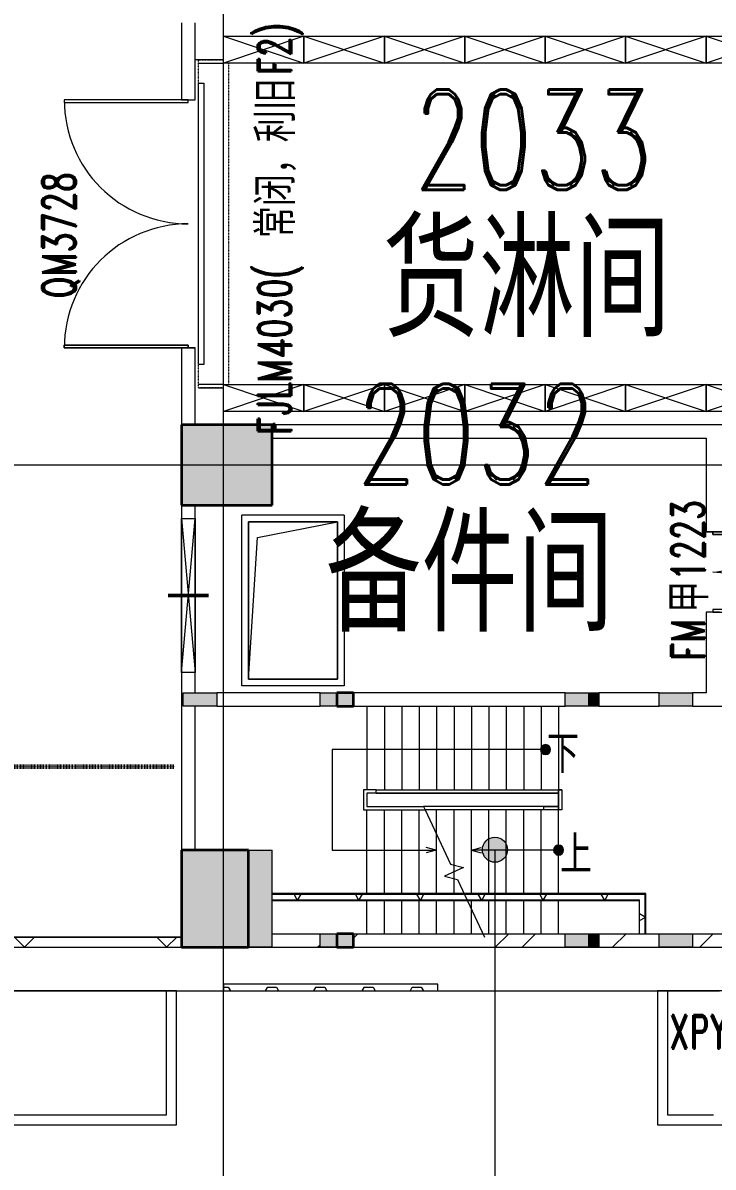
# Model space of a CAD drawing. Header units: millimetres. Extents: x -172041 to 399210, y -31706 to 192400.
# Drawn here: x 241807 to 252105, y -3283 to 13800 of the extents above; entities that cross this region are included whole.
import ezdxf

# ---------------------------------------------------------------- set-up
doc = ezdxf.new("R2010")
doc.units = ezdxf.units.MM
for name, pattern in [('1_1', [2, 1, -1]), ('Dash', [6.35, 3.175, -3.175]), ('划线', [6.36, 3.18, -3.18]), ('架空线', [3.97, 2.38, -1.59]), ('轴网线', [22.04, 18.38, -1.83, 0, -1.83])]:
    doc.linetypes.add(name, pattern=pattern)
doc.layers.get('0').update_dxf_attribs({"color": 8})
for name, color, linetype, lineweight in [('A-ANNO-NOTE', 8, 'Continuous', 5), ('A-AREA', 8, 'Continuous', 5), ('A-AREA-IDEN', 8, 'Continuous', 9), ('A-DETL-GENF', 8, 'Continuous', 18), ('A-DOOR', 8, 'Continuous', 5), ('A-DOOR-IDEN', 8, 'Continuous', 9), ('A-DOOR-OPNG', 8, 'Continuous', 5), ('A-FLOR-HRAL', 8, 'Continuous', 5), ('A-GENM', 8, 'Continuous', 5), ('A-GLAZ-IDEN', 8, 'Continuous', 9), ('A-WALL', 8, 'Continuous', 5), ('A-WALL-FNSH', 8, 'Continuous', 9), ('A-WALL-PATT', 8, 'Continuous', 9), ('I-FURN', 8, 'Continuous', 5), ('Q-CASE', 8, '1_1', 5), ('S-COLS', 8, 'Continuous', 5), ('S-GRID', 8, 'Continuous', 9), ('S-STRS', 8, 'Continuous', 5), ('S-STRS-MBND', 8, 'Continuous', 5)]:
    doc.layers.add(name, color=color, linetype=linetype, lineweight=lineweight)
doc.styles.add('RomanD', font='romand__.ttf', dxfattribs={"width": 0.7, "height": 1500})
doc.styles.add('RomanD_4', font='romand__.ttf', dxfattribs={"width": 0.7, "height": 500})
doc.styles.add('仿宋', font='', dxfattribs={"width": 0.7, "height": 500})
doc.styles.add('仿宋_2', font='', dxfattribs={"width": 0.7, "height": 1500})
doc.styles.add('微软雅黑', font='Microsoft YaHei.ttf', dxfattribs={"width": 0.7, "height": 500})
doc.styles.get('仿宋').set_extended_font_data('FangSong')
doc.styles.get('仿宋_2').set_extended_font_data('FangSong')

# ---------------------------------------------------------------- blocks, each defined once
blk = doc.blocks.new('X-ST-F3-02-C-001_HLP2_rvt-1-LAY-2F-1_500-A')
at = {"layer": 'S-COLS', "true_color": 0xc0c0c0}
for points in [[(244375, 6600), (245525, 6600), (245525, 7800), (244175, 7800), (244175, 6600)], [(246740, 3600), (246740, 3800), (246490, 3800), (246490, 3600), (246500, 3600)], [(244175, 0), (245175, 0), (245175, 1450), (244175, 1450), (244175, 26)], [(246740, 0), (246740, 200), (246490, 200), (246490, 0)]]:
    blk.add_hatch(color=9, dxfattribs=at).paths.add_polyline_path(points, flags=0)
at = {"layer": 'S-COLS', "true_color": 0x808080}
for points in [[(244700, 3600), (244700, 3800), (244200, 3798), (244200, 3600), (244661, 3600)], [(246240, 3600), (246490, 3600), (246490, 3800), (246240, 3800), (246240, 3649)], [(250250, 3600), (250250, 3800), (249900, 3800), (249900, 3600)], [(250400, 3600), (250400, 3800), (250250, 3800), (250250, 3600)], [(251800, 3600), (251800, 3800), (251300, 3800), (251300, 3600)], [(245175, 0), (245525, 0), (245525, 1450), (245175, 1450), (245175, 24)], [(246490, 0), (246490, 200), (246240, 200), (246240, 0)], [(250250, 0), (250250, 200), (249900, 200), (249900, 0)], [(250400, 0), (250400, 200), (250250, 200), (250250, 0)], [(251800, 0), (251800, 200), (251300, 200), (251300, 0), (251688, 0)]]:
    blk.add_hatch(color=8, dxfattribs=at).paths.add_polyline_path(points, flags=0)
at = {"layer": 'S-COLS', "color": 7, "lineweight": 35}
for p, q in [((245525, 7800), (244175, 7800)), ((244175, 7800), (244175, 6600)), ((245525, 6600), (245525, 7800)), ((244175, 6600), (245525, 6600)), ((246740, 3800), (246490, 3800)), ((246490, 3800), (246490, 3600)), ((246740, 3600), (246740, 3800)), ((246490, 3600), (246740, 3600)), ((245175, 1450), (244175, 1450)), ((244175, 1450), (244175, 0)), ((245175, 0), (245175, 1450)), ((246740, 200), (246490, 200)), ((246490, 200), (246490, 0)), ((246740, 0), (246740, 200)), ((244175, 0), (245175, 0)), ((246490, 0), (246740, 0))]:
    blk.add_line(p, q, dxfattribs=at)
at = {"layer": 'S-COLS', "color": 7, "lineweight": 15}
for p, q in [((244200, 3800), (244700, 3800)), ((244200, 3600), (244200, 3800)), ((244700, 3800), (244700, 3600)), ((246240, 3800), (246490, 3800)), ((246240, 3600), (246240, 3800)), ((249900, 3600), (249900, 3800)), ((249900, 3800), (250250, 3800)), ((250250, 3800), (250400, 3800)), ((250250, 3600), (250250, 3800)), ((250400, 3800), (250400, 3600)), ((251300, 3800), (251800, 3800)), ((251300, 3600), (251300, 3800)), ((251800, 3800), (251800, 3600)), ((244700, 3600), (244200, 3600)), ((246490, 3600), (246240, 3600)), ((250250, 3600), (249900, 3600)), ((250400, 3600), (250250, 3600)), ((251800, 3600), (251300, 3600)), ((245175, 1450), (245525, 1450)), ((245525, 0), (245525, 1450)), ((246240, 200), (246490, 200)), ((246240, 0), (246240, 200)), ((249900, 0), (249900, 200)), ((249900, 200), (250250, 200)), ((250250, 200), (250400, 200)), ((250250, 0), (250250, 200)), ((250400, 200), (250400, 0)), ((251300, 200), (251800, 200)), ((251300, 0), (251300, 200)), ((251800, 200), (251800, 0)), ((245525, 0), (245175, 0)), ((246490, 0), (246240, 0)), ((250250, 0), (249900, 0)), ((250400, 0), (250250, 0)), ((251800, 0), (251300, 0))]:
    blk.add_line(p, q, dxfattribs=at)
blk = doc.blocks.new('栏杆扶手 - 栏杆扶手-1407885-LAY-2F-1_500-A')
at = {"layer": 'A-FLOR-HRAL', "lineweight": 15}
for p, q in [((246890, 2350), (246890, 2050)), ((247080, 2350), (246890, 2350)), ((246940, 2300), (246940, 2100)), ((247080, 2300), (246940, 2300)), ((246890, 2050), (246940, 2050)), ((246890, 2050), (246940, 2050)), ((246890, 2050), (246940, 2050)), ((246940, 2100), (247785, 2100)), ((246940, 2050), (247809, 2050))]:
    blk.add_line(p, q, dxfattribs=at)
blk = doc.blocks.new('顶部扶栏类型 - 顶部扶栏_内部_-1407934-LAY-2F-1_500-A')
at = {"layer": 'A-FLOR-HRAL', "lineweight": 15}
for p, q in [((247080, 2300), (247080, 2350)), ((247080, 2350), (249800, 2350)), ((249800, 2300), (247080, 2300)), ((249800, 2350), (249800, 2300))]:
    blk.add_line(p, q, dxfattribs=at)
blk = doc.blocks.new('顶部扶栏类型 - 顶部扶栏_内部_-V29-LAY-2F-1_500-A')
at = {"layer": 'A-FLOR-HRAL', "lineweight": 15}
for p, q in [((247080, 2350), (249800, 2350)), ((247080, 2300), (249800, 2300)), ((249800, 2350), (249800, 2300))]:
    blk.add_line(p, q, dxfattribs=at)
blk = doc.blocks.new('顶部扶栏类型 - 顶部扶栏_内部_-1408129-LAY-2F-1_500-A')
at = {"layer": 'A-FLOR-HRAL', "lineweight": 15}
for p, q in [((249580, 2049.6), (249580, 2099.6)), ((249580, 2099.6), (249800, 2099.6)), ((249800, 2099.6), (249800, 2049.6)), ((249800, 2049.6), (249580, 2049.6))]:
    blk.add_line(p, q, dxfattribs=at)
blk = doc.blocks.new('顶部扶栏类型 - 顶部扶栏_内部_-V30-LAY-2F-1_500-A')
at = {"layer": 'A-FLOR-HRAL', "lineweight": 15}
for p, q in [((247786, 2100), (247809, 2050)), ((249800, 2100), (247786, 2100)), ((249800, 2050), (249800, 2100)), ((249800, 2050), (247809, 2050))]:
    blk.add_line(p, q, dxfattribs=at)
blk = doc.blocks.new('顶部扶栏类型 - 顶部扶栏_内部_-1696391-LAY-2F-1_500-A')
at = {"layer": 'A-FLOR-HRAL', "lineweight": 15}
for p, q in [((249800, 2350), (249850, 2350)), ((249800, 2099.6), (249800, 2350)), ((249850, 2350), (249850, 2050)), ((249850, 2050), (249800, 2050))]:
    blk.add_line(p, q, dxfattribs=at)
blk = doc.blocks.new('顶部扶栏类型 - 顶部扶栏_内部_-V37-LAY-2F-1_500-A')
at = {"layer": 'A-FLOR-HRAL', "lineweight": 15}
for p, q in [((249850, 2350), (249800, 2350)), ((249800, 2350), (249800, 2099.6)), ((249850, 2350), (249850, 2050)), ((249850, 2050), (249800, 2050))]:
    blk.add_line(p, q, dxfattribs=at)
blk = doc.blocks.new('上楼梯路径-B - 顺砌剖面-1862824-LAY-2F-1_500-A')
at = {"layer": 'A-DETL-GENF', "true_color": 0x808080}
blk.add_hatch(color=8, dxfattribs=at).paths.add_polyline_path([(0, 307), (-38, 297), (-65, 270), (-75, 232), (-65, 200), (-53, 179), (-19, 160), (19, 160), (53, 179), (72, 213), (72, 242), (65, 270), (37, 297), (19, 302)], flags=0)
at = {"layer": 'A-DETL-GENF'}
for p, q in [((-1300, 232), (-1155, 271)), ((-75, 232), (-1300, 232)), ((-1300, 232), (-1155, 193)), ((53, 232), (-70, 232))]:
    blk.add_line(p, q, dxfattribs=at)
for start, end in [(360, 180), (180, 360)]:
    blk.add_arc((0, 232), 75, start, end, dxfattribs=at)
blk = doc.blocks.new('下楼梯路径-D - 顺砌剖面-1884693-LAY-2F-1_500-A')
at = {"layer": 'A-DETL-GENF', "true_color": 0x808080}
blk.add_hatch(color=8, dxfattribs=at).paths.add_polyline_path([(671, 1236), (634, 1226), (605, 1194), (599, 1180), (605, 1127), (606, 1123), (634, 1096), (671, 1086), (704, 1096), (724, 1108), (736, 1123), (746, 1161), (736, 1198), (709, 1226), (691, 1231)], flags=0)
at = {"layer": 'A-DETL-GENF'}
for p, q in [((599, 1161), (-2515, 1161)), ((-2515, 1161), (-2515, -339)), ((671, 1161), (599, 1161)), ((-2515, -339), (-964, -339)), ((-964, -339), (-1109, -300)), ((-964, -339), (-1109, -378))]:
    blk.add_line(p, q, dxfattribs=at)
for start, end in [(0, 180), (180, 360)]:
    blk.add_arc((671, 1161), 75, start, end, dxfattribs=at)
blk = doc.blocks.new('AR-F3-00-STA-001_HLP2_rvt-1-LAY-2F-1_500-A')
at = {"layer": 'S-STRS', "lineweight": 15}
for p, q in [((246940, 3600), (246940, 2350)), ((247200, 3600), (247200, 2350)), ((247460, 3600), (247460, 2350)), ((247720, 3600), (247720, 2350)), ((247980, 3600), (247980, 2350)), ((248240, 3600), (248240, 2350)), ((248500, 3600), (248500, 2350)), ((248760, 3600), (248760, 2350)), ((249020, 3600), (249020, 2350)), ((249280, 3600), (249280, 2350)), ((249540, 3600), (249540, 2983)), ((249800, 3600), (249800, 2350)), ((249540, 2983), (249540, 2917)), ((249540, 2917), (249540, 2350)), ((246940, 800), (246940, 2050)), ((247200, 800), (247200, 2050)), ((247460, 800), (247460, 2050)), ((247720, 800), (247720, 2050)), ((247980, 2100), (247785, 2100)), ((248240, 2100), (247980, 2100)), ((248500, 2100), (248240, 2100)), ((248760, 2100), (248500, 2100)), ((249020, 2100), (248760, 2100)), ((249280, 2100), (249020, 2100)), ((249540, 2100), (249280, 2100)), ((249800, 2100), (249540, 2100)), ((247980, 1683), (247980, 2050)), ((248240, 1225), (248240, 2050)), ((248500, 800), (248500, 2050)), ((248760, 800), (248760, 2050)), ((249020, 800), (249020, 2050)), ((249280, 800), (249280, 2050)), ((249540, 800), (249540, 2050)), ((249800, 1525), (249800, 2050)), ((247980, 800), (247980, 1683)), ((249800, 1383), (249800, 1525)), ((249800, 800), (249800, 1378)), ((248240, 1125), (248240, 1225)), ((248240, 1025), (248240, 1125)), ((248240, 800), (248240, 1025)), ((246940, 200), (246940, 700)), ((247200, 200), (247200, 700)), ((247460, 200), (247460, 700)), ((247720, 200), (247720, 700)), ((247980, 200), (247980, 700)), ((248240, 200), (248240, 700)), ((248500, 567), (248500, 700)), ((248760, 200), (248760, 700)), ((249020, 200), (249020, 700)), ((249280, 200), (249280, 700)), ((249540, 200), (249540, 700)), ((249800, 200), (249800, 700)), ((248500, 200), (248500, 567))]:
    blk.add_line(p, q, dxfattribs=at)
at = {"layer": 'S-STRS', "linetype": '架空线', "lineweight": 15}
for p, q in [((246940, 3600), (246940, 2350)), ((247200, 3600), (247200, 2350)), ((247460, 3600), (247460, 2350)), ((247720, 3600), (247720, 2350)), ((247980, 3600), (247980, 2350)), ((248240, 3600), (248240, 2350)), ((248500, 3600), (248500, 2350)), ((248760, 3600), (248760, 2350)), ((249020, 3600), (249020, 2350)), ((249280, 3600), (249280, 2350)), ((249540, 3600), (249540, 2983)), ((249800, 3600), (249800, 2350)), ((249540, 2983), (249540, 2917)), ((249540, 2917), (249540, 2350)), ((246940, 800), (246940, 2050)), ((247200, 800), (247200, 2050)), ((247460, 800), (247460, 2050)), ((247720, 800), (247720, 2050)), ((247980, 1683), (247980, 2050)), ((248240, 1225), (248240, 2050)), ((248500, 800), (248500, 2050)), ((248760, 800), (248760, 2050)), ((249020, 800), (249020, 2050)), ((249280, 800), (249280, 2050)), ((249540, 800), (249540, 2050)), ((249800, 1525), (249800, 2050)), ((247980, 800), (247980, 1683)), ((249800, 1383), (249800, 1525)), ((249800, 800), (249800, 1378)), ((248240, 1125), (248240, 1225)), ((248240, 1025), (248240, 1125)), ((248240, 800), (248240, 1025)), ((246940, 200), (246940, 700)), ((247200, 200), (247200, 700)), ((247460, 200), (247460, 700)), ((247720, 200), (247720, 700)), ((247980, 200), (247980, 700)), ((248240, 200), (248240, 700)), ((248500, 567), (248500, 700)), ((248760, 200), (248760, 700)), ((249020, 200), (249020, 700)), ((249280, 200), (249280, 700)), ((249540, 200), (249540, 700)), ((249800, 200), (249800, 700)), ((248500, 200), (248500, 567))]:
    blk.add_line(p, q, dxfattribs=at)
at = {"layer": 'S-STRS-MBND', "lineweight": 15}
for p, q in [((247809, 2050), (248187, 1238)), ((248187, 1238), (248382, 1191)), ((248382, 1191), (248098, 1059)), ((248098, 1059), (248293, 1012)), ((248293, 1012), (248695, 150))]:
    blk.add_line(p, q, dxfattribs=at)
at = {"lineweight": 15}
for name, p in [('下楼梯路径-D - 顺砌剖面-1884693-LAY-2F-1_500-A', (248935, 1789)), ('上楼梯路径-B - 顺砌剖面-1862824-LAY-2F-1_500-A', (249800, 1218))]:
    blk.add_blockref(name, p, dxfattribs=at)
at = {"color": 163, "lineweight": 15, "true_color": 0x667fcc}
for name in ['栏杆扶手 - 栏杆扶手-1407885-LAY-2F-1_500-A', '顶部扶栏类型 - 顶部扶栏_内部_-1407934-LAY-2F-1_500-A', '顶部扶栏类型 - 顶部扶栏_内部_-V29-LAY-2F-1_500-A', '顶部扶栏类型 - 顶部扶栏_内部_-1696391-LAY-2F-1_500-A', '顶部扶栏类型 - 顶部扶栏_内部_-V37-LAY-2F-1_500-A', '顶部扶栏类型 - 顶部扶栏_内部_-V30-LAY-2F-1_500-A', '顶部扶栏类型 - 顶部扶栏_内部_-1408129-LAY-2F-1_500-A']:
    blk.add_blockref(name, (0, 0), dxfattribs=at)
at = {"layer": 'A-ANNO-NOTE', "color": 7, "lineweight": 15, "char_height": 500, "width": 673.42, "attachment_point": 1, "style": '仿宋'}
for s, insert in [('\\f仿宋|b0|i0|c134|p49|;\\W.7;下', (249628, 3153)), ('\\f仿宋|b0|i0|c134|p49|;\\W.7;上', (249821, 1653))]:
    blk.add_mtext(s, dxfattribs=dict(at, insert=insert))
blk = doc.blocks.new('混凝土雨棚1 - 混凝土雨棚-300mm-2000 2-4366884-LAY-2F-1_500-A')
at = {"layer": 'Q-CASE'}
for p, q in [((5300, 2000), (-5300, 2000)), ((-5300, 2000), (-5300, 0)), ((5300, 0), (5300, 2000))]:
    blk.add_line(p, q, dxfattribs=at)
at = {"layer": 'Q-CASE', "linetype": 'Continuous'}
for p, q in [((5300, 2000), (-5300, 2000)), ((-5300, 2000), (-5300, 0)), ((5300, 0), (5300, 2000)), ((5150, 1850), (-5150, 1850)), ((-5150, 1850), (-5150, 0)), ((5150, 0), (5150, 1850)), ((-5300, 0), (5300, 0))]:
    blk.add_line(p, q, dxfattribs=at)
blk = doc.blocks.new('双扇平开防火门_带观察窗 - QM3728-4643107-LAY-2F-1_500-A')
at = {"layer": 'A-DOOR'}
for p, q in [((-1850, 0), (-1850, 1850)), ((-1850, 1850), (-1810, 1850)), ((-1850, 1850), (-1850, 1650)), ((-1810, 1850), (-1850, 1850)), ((-1810, 1850), (-1810, 0)), ((-1810, 1650), (-1810, 1850)), ((1850, 1850), (1810, 1850)), ((1810, 1850), (1810, 0)), ((1850, 1850), (1810, 1850)), ((1810, 1850), (1810, 1650)), ((1850, 0), (1850, 1850)), ((1850, 1650), (1850, 1850)), ((-1850, 1650), (-1850, 1450)), ((-1810, 1450), (-1810, 1650)), ((1810, 1650), (1810, 1450)), ((1850, 1450), (1850, 1650)), ((-1850, 1450), (-1850, 0)), ((-1810, 0), (-1810, 1450)), ((1810, 1450), (1810, 0)), ((1850, 0), (1850, 1450)), ((-1810, 0), (-1850, 0)), ((-1850, 0), (-1810, 0)), ((1810, 0), (1850, 0)), ((1810, 0), (1850, 0))]:
    blk.add_line(p, q, dxfattribs=at)
for centre, start, end in [((-1850, 0), 0, 90), ((1850, 0), 90, 180)]:
    blk.add_arc(centre, 1850, start, end, dxfattribs=at)
at = {"layer": 'A-DOOR-OPNG'}
for p, q in [((-1850, 100), (-1850, -100)), ((1850, 100), (1850, -100))]:
    blk.add_line(p, q, dxfattribs=at)
blk = doc.blocks.new('双扇平开防火门_带观察窗 - FM甲1223-4643343-LAY-2F-1_500-A')
at = {"layer": 'A-DOOR'}
for p, q in [((-600, 0), (-600, 600)), ((-600, 600), (-560, 600)), ((-600, 600), (-600, 400)), ((-560, 600), (-600, 600)), ((-560, 600), (-560, 0)), ((-560, 400), (-560, 600)), ((600, 600), (560, 600)), ((560, 600), (560, 0)), ((600, 600), (560, 600)), ((560, 600), (560, 400)), ((600, 0), (600, 600)), ((600, 400), (600, 600)), ((-600, 400), (-600, 200)), ((-560, 200), (-560, 400)), ((560, 400), (560, 200)), ((600, 200), (600, 400)), ((-600, 200), (-600, 0)), ((-560, 0), (-560, 200)), ((560, 200), (560, 0)), ((600, 0), (600, 200)), ((-560, 0), (-600, 0)), ((-600, 0), (-560, 0)), ((560, 0), (600, 0)), ((560, 0), (600, 0))]:
    blk.add_line(p, q, dxfattribs=at)
for centre, start, end in [((-600, 0), 0, 90), ((600, 0), 90, 180)]:
    blk.add_arc(centre, 600, start, end, dxfattribs=at)
at = {"layer": 'A-DOOR-OPNG'}
for p, q in [((-600, 100), (-600, -100)), ((600, 100), (600, -100))]:
    blk.add_line(p, q, dxfattribs=at)
blk = doc.blocks.new('文件柜 - 风淋-1200X400-4185242-LAY-2F-1_500-A')
at = {"layer": 'I-FURN', "color": 7}
for p, q in [((-200, -600), (200, 600)), ((-200, 600), (200, -600)), ((-200, -600), (-200, 600)), ((-200, 600), (200, 600)), ((200, 600), (200, -600)), ((200, -600), (-200, -600))]:
    blk.add_line(p, q, dxfattribs=at)
blk = doc.blocks.new('墙外卷帘门1 - FJLM4030_常闭_利旧F2_-4446911-LAY-2F-1_500-A')
at = {"layer": 'A-DOOR', "color": 7, "linetype": 'Dash'}
for p, q in [((-2450, 25), (-2450, 400)), ((-2400, 475), (2400, 475)), ((2450, 400), (2450, 25)), ((2450, 25), (-2450, 25))]:
    blk.add_line(p, q, dxfattribs=at)
at = {"layer": 'A-DOOR'}
for p, q in [((-2100, 105), (2100, 105)), ((-2100, 25), (-2100, 105)), ((2100, 25), (-2100, 25)), ((2100, 105), (2100, 25))]:
    blk.add_line(p, q, dxfattribs=at)
blk = doc.blocks.new('混凝土雨棚1 - 混凝土雨棚-300mm-2000 2-V65-LAY-2F-1_500-A')
at = {"layer": 'Q-CASE'}
for p, q in [((1400, 2000), (-1400, 2000)), ((-1400, 2000), (-1400, 0)), ((1400, 0), (1400, 2000))]:
    blk.add_line(p, q, dxfattribs=at)
at = {"layer": 'Q-CASE', "linetype": 'Continuous'}
for p, q in [((1400, 2000), (-1400, 2000)), ((-1400, 2000), (-1400, 0)), ((1400, 0), (1400, 2000)), ((-814, 1850), (-1250, 1850)), ((-1250, 1850), (-1250, 0)), ((1250, 1850), (564, 1850)), ((1250, 0), (1250, 1850)), ((-1400, 0), (1400, 0))]:
    blk.add_line(p, q, dxfattribs=at)
blk = doc.blocks.new('楼板洞口-A - F01-翻边100-4499255-LAY-2F-1_500-A')
at = {"layer": 'A-GENM'}
for p, q in [((-100, -100), (-100, 2450)), ((1425, 2450), (-100, 2450)), ((1425, 2450), (1425, -100)), ((0, 0), (0, 2350)), ((0, 2350), (1325, 2350)), ((0, 2350), (0, 0)), ((1325, 2350), (0, 2350)), ((132.5, 2115), (1325, 2350)), ((1325, 2350), (1325, 0)), ((1325, 0), (1325, 2350)), ((0, 0), (132.5, 2115)), ((1325, 0), (0, 0)), ((0, 0), (1325, 0)), ((1425, -100), (-100, -100))]:
    blk.add_line(p, q, dxfattribs=at)
blk = doc.blocks.new('穿孔铝板 - 穿孔铝板-2F-4827101-LAY-2F-1_500-A')
at = {"layer": 'A-GENM', "true_color": 0x808080}
h = blk.add_hatch(dxfattribs=at)
h.set_pattern_fill('FP_18', color=8, style=0, pattern_type=2)
h.set_pattern_definition([(0, (290.7, 480), (0, -720), [138.56, -581.44]), (120.069, (498.636, 360.042), (-2880.0368, 5039.97903), [138.564, -15668.675]), (59.931, (429.21, 240.042), (2880.0368, 5039.97903), [138.564, -15668.675]), (180, (429.3, 240), (-9e-14, -720), [138.56, -581.44]), (120.069, (290.79, 240.042), (-2880.0368, 5039.97903), [138.564, -15668.675]), (59.931, (221.364, 360.042), (2880.0368, 5039.97903), [138.564, -15668.675]), (0, (650.7, 120), (0, -720), [69.28, -650.72]), (59.931, (581.364, 0.042), (2880.0368, 5039.97903), [138.564, -15668.675]), (0, (0, 120), (0, -720), [69.28, -650.72]), (120.069, (138.636, 0.042), (-2880.0368, 5039.97903), [138.564, -15668.675]), (180, (720, 600), (-9e-14, -720), [69.28, -650.72]), (120.069, (650.79, 600.042), (-2880.0368, 5039.97903), [138.564, -15668.675]), (59.931, (69.21, 600.042), (2880.0368, 5039.97903), [138.564, -15668.675]), (180, (69.3, 600), (-9e-14, -720), [69.28, -650.72])])
h.paths.add_polyline_path([(341, 325), (-1475, 325), (-1475, 225), (1725, 225), (1725, 325), (1168, 325)], flags=0)
at = {"layer": 'A-GENM'}
for p, q in [((1725, 325), (-1475, 325)), ((-1475, 325), (-1475, 225)), ((-1475, 225), (1725, 225)), ((1725, 225), (1725, 325))]:
    blk.add_line(p, q, dxfattribs=at)
blk = doc.blocks.new('矩形墙洞-D - F01-4899618-LAY-2F-1_500-A')
at = {"layer": 'A-GENM', "color": 7, "lineweight": 50}
blk.add_line((125, 300), (125, -300), dxfattribs=at)
at = {"layer": 'A-GENM'}
for p, q in [((-1025, -100), (-1025, 100)), ((-1025, 100), (1275, 100)), ((1275, -100), (-1025, 100)), ((-1025, -100), (1275, 100)), ((1275, 100), (1275, -100)), ((1275, -100), (-1025, -100))]:
    blk.add_line(p, q, dxfattribs=at)

msp = doc.modelspace()

# ---------------------------------------------------------------- hatches: boundary and pattern name
at = {"layer": 'A-AREA-IDEN', "lineweight": 18}
h = msp.add_hatch(color=256, dxfattribs=at)
edge = h.paths.add_edge_path(flags=0)
edge.add_arc((248850.3, 1455.8), 187.5, 0, 360)
at = {"layer": 'A-WALL-PATT', "lineweight": 5}
h = msp.add_hatch(dxfattribs=at)
h.set_pattern_fill('FP_13', color=256, angle=-180, style=0, pattern_type=2)
h.set_pattern_definition([(2e-13, (247737.5, 700), (-2e-12, 793.75), []), (60, (247737.5, 700), (-687.4, 396.87), []), (120, (247737.5, 700), (-687.4, -396.88), [])])
h.paths.add_polyline_path([(249800, 709), (251091, 709), (251091, 791), (245525, 791), (245525, 709), (248266.4, 709)], flags=0)
h = msp.add_hatch(dxfattribs=at)
h.set_pattern_fill('FP_14', color=256, angle=180, style=0, pattern_type=2)
h.set_pattern_definition([(90, (251100, 450), (-793.75, 5e-14), []), (150, (251100, 450), (-396.9, -687.4), []), (210, (251100, 450), (396.9, -687.4), [])])
h.paths.add_polyline_path([(251091, 200), (251091, 709), (251009, 709), (251009, 200)], flags=0)
h = msp.add_hatch(dxfattribs=at)
h.set_pattern_fill('FP_10', color=256, style=0, pattern_type=2)
h.set_pattern_definition([(45, (-5e-09, 2e-10), (-1325.825, 1325.825), []), (45, (-5e-09, 400), (-1325.825, 1325.825), []), (45, (-5e-09, 1300), (-1325.825, 1325.825), [1875, -625])])
h.paths.add_polyline_path([(263275, 0), (263275, 200), (257790.2, 200), (257790.2, 0), (262686.7, 0)], flags=0)
h.paths.add_polyline_path([(249900, 0), (249900, 200), (246740, 200), (246740, 0), (248266.4, 0)], flags=0)
h.paths.add_polyline_path([(250400, 0), (251300, 0), (251300, 200), (250400, 200), (250400, 26.3)], flags=0)
h.paths.add_polyline_path([(255308.2, 0), (255308.2, 200), (255125, 200), (255125, 0)], flags=0)
h.paths.add_polyline_path([(253675, 0), (253675, 200), (251800, 200), (251800, 0), (252200, 0)], flags=0)
h.paths.add_polyline_path([(246240, 0), (246240, 200), (245525, 200), (245525, 0)], flags=0)
h = msp.add_hatch(dxfattribs=at)
h.set_pattern_fill('FP_12', color=256, style=0, pattern_type=2)
h.set_pattern_definition([(45, (-5e-09, 2e-10), (-1060.66, 1060.66), []), (135, (-5e-09, 2e-10), (-1060.66, -1060.66), [])])
h.paths.add_polyline_path([(130100, 0), (136300, 0), (136300, 150), (130100, 150), (130100, 88.6)], flags=0)
h.paths.add_polyline_path([(3121.1, 0), (6700, 0), (6700, 150), (1450, 150), (1450, 0)], flags=0)
h.paths.add_polyline_path([(7700, 0), (13900, 0), (13900, 150), (7700, 150), (7700, 104.9)], flags=0)
h.paths.add_polyline_path([(14900, 0), (21100, 0), (21100, 150), (14900, 150), (14900, 61.8)], flags=0)
h.paths.add_polyline_path([(22100, 0), (25240, 1), (25240, 150), (22100, 150), (22100, 18.8)], flags=0)
h.paths.add_polyline_path([(29300, 0), (35500, 0), (35500, 150), (29300, 150), (29300, 3.2)], flags=0)
h.paths.add_polyline_path([(241056.2, 0), (244175, 0), (244175, 150), (238100, 150), (238100, 0)], flags=0)
h.paths.add_polyline_path([(36500, 0), (42700, 0), (42700, 150), (36500, 150), (36500, 45.9)], flags=0)
h.paths.add_polyline_path([(43700, 0), (49900, 0), (49900, 150), (43700, 150), (43700, 88.6)], flags=0)
h.paths.add_polyline_path([(233846.1, 0), (237100, 0), (237100, 150), (230900, 150), (230900, 0)], flags=0)
h.paths.add_polyline_path([(50900, 0), (54040, 1), (54040, 150), (50900, 150), (50900, 131.4)], flags=0)
h.paths.add_polyline_path([(58100, 0), (64300, 0), (64300, 150), (58100, 150), (58100, 3.2)], flags=0)
h.paths.add_polyline_path([(226840, 0), (226840, 150), (223700, 150), (223700, 0), (226635.9, 0)], flags=0)
h.paths.add_polyline_path([(65300, 0), (71500, 0), (71500, 150), (65300, 150), (65300, 45.9)], flags=0)
h.paths.add_polyline_path([(72500, 0), (78700, 0), (78700, 150), (72500, 150), (72500, 88.6)], flags=0)
h.paths.add_polyline_path([(222700, 0), (222700, 150), (216500, 150), (216500, 0), (219425.8, 0)], flags=0)
h.paths.add_polyline_path([(79700, 0), (82840, 1), (82840, 150), (79700, 150), (79700, 131.4)], flags=0)
h.paths.add_polyline_path([(86900, 0), (93100, 0), (93100, 150), (86900, 150), (86900, 3.2)], flags=0)
h.paths.add_polyline_path([(215500, 0), (215500, 150), (209300, 150), (209300, 0), (212215.6, 0)], flags=0)
h.paths.add_polyline_path([(94100, 0), (100300, 0), (100300, 150), (94100, 150), (94100, 45.9)], flags=0)
h.paths.add_polyline_path([(101300, 0), (107500, 0), (107500, 150), (101300, 150), (101300, 88.6)], flags=0)
h.paths.add_polyline_path([(208300, 0), (208300, 150), (202100, 150), (202100, 0), (205005.5, 0)], flags=0)
h.paths.add_polyline_path([(108500, 0), (111640, 1), (111640, 150), (108500, 150), (108500, 131.4)], flags=0)
h.paths.add_polyline_path([(115700, 0), (121900, 0), (121900, 150), (115700, 150), (115700, 3.2)], flags=0)
h.paths.add_polyline_path([(197795.3, 0), (198040, 1), (198040, 150), (194900, 150), (194900, 0)], flags=0)
h.paths.add_polyline_path([(122900, 0), (129100, 0), (129100, 150), (122900, 150), (122900, 45.9)], flags=0)
h.paths.add_polyline_path([(193900, 0), (193900, 150), (187700, 150), (187700, 0), (190585.2, 0)], flags=0)
h.paths.add_polyline_path([(186700, 0), (186700, 150), (180500, 150), (180500, 0), (183375, 0)], flags=0)
h.paths.add_polyline_path([(137300, 0), (140440, 1), (140440, 150), (137300, 150), (137300, 131.4)], flags=0)
h.paths.add_polyline_path([(144500, 0), (150700, 0), (150700, 150), (144500, 150), (144500, 3.2)], flags=0)
h.paths.add_polyline_path([(179500, 0), (179500, 150), (173300, 150), (173300, 0), (176164.8, 0)], flags=0)
h.paths.add_polyline_path([(151700, 0), (157900, 0), (157900, 150), (151700, 150), (151700, 45.9)], flags=0)
h.paths.add_polyline_path([(158900, 0), (165100, 0), (165100, 150), (158900, 150), (158900, 88.6)], flags=0)
h.paths.add_polyline_path([(166100, 0), (169240, 1), (169240, 150), (166100, 150), (166100, 131.4)], flags=0)

# ---------------------------------------------------------------- linework, layer by layer
at = {"layer": 'A-AREA', "linetype": '划线', "lineweight": 60}
msp.add_line((240869.2, 2700), (244075, 2700), dxfattribs=at)
at = {"layer": 'A-AREA-IDEN', "lineweight": 18}
msp.add_line((248850.3, 1455.8), (248850.3, -5736.6), dxfattribs=at)
msp.add_circle((248850.3, 1455.8), 187.5, dxfattribs=at)
at = {"layer": 'A-WALL', "lineweight": 9}
for p, q in [((244175, 13800), (244175, 12650)), ((244375, 12650), (244375, 13800)), ((244275, 12650), (244375, 12650)), ((244175, 8950), (244175, 7800)), ((244375, 8950), (244275, 8950)), ((244375, 7800), (244375, 8950)), ((253900, 7800), (245525, 7800)), ((245525, 7600), (252000, 7600)), ((252000, 7600), (252000, 6200)), ((244175, 6600), (244175, 1450)), ((244375, 3800), (244375, 6600)), ((252000, 6200), (252100, 6200)), ((252000, 5000), (252000, 3800)), ((252100, 5000), (252000, 5000)), ((246240, 3800), (244700, 3800)), ((249900, 3800), (246740, 3800)), ((251300, 3800), (250400, 3800)), ((252000, 3800), (251800, 3800)), ((244375, 1450), (244375, 3600)), ((244700, 3600), (246240, 3600)), ((246740, 3600), (249900, 3600)), ((250400, 3600), (251300, 3600)), ((251800, 3600), (253400, 3600)), ((245525, 791), (251091, 791)), ((245525, 709), (251009, 709)), ((251009, 200), (251009, 709)), ((251091, 200), (251091, 791)), ((245525, 200), (246240, 200)), ((246740, 200), (249900, 200)), ((250400, 200), (251009, 200)), ((251091, 200), (251300, 200)), ((251800, 200), (253675, 200)), ((244175, 150), (240869.2, 150)), ((243966.8, 150), (244175, 150)), ((238100, 0), (244175, 0)), ((245525, 0), (246240, 0)), ((246740, 0), (249900, 0)), ((250400, 0), (251300, 0)), ((251800, 0), (253675, 0))]:
    msp.add_line(p, q, dxfattribs=at)
at = {"layer": 'A-WALL'}
for p, q in [((244800, 13250), (244375, 13250)), ((244425, 13200), (244800, 13200)), ((244800, 8399.2), (244425, 8399.2)), ((244425, 8349.2), (244800, 8349.2)), ((251009, 200), (251091, 200)), ((240869.2, 150), (243966.8, 150))]:
    msp.add_line(p, q, dxfattribs=at)
at = {"layer": 'A-WALL-FNSH', "lineweight": 5}
for p, q in [((251100, 800), (245525, 800)), ((245525, 700), (251000, 700)), ((251000, 700), (251000, 200)), ((251100, 200), (251100, 800)), ((230360, -650), (244800, -650)), ((248000, -650), (252200, -650))]:
    msp.add_line(p, q, dxfattribs=at)
at = {"layer": 'S-GRID', "linetype": '轴网线'}
for p, q in [((244800, -17706.2), (244800, 174400)), ((-16000, 7200), (308800, 7200)), ((-16000, 0), (308800, 0))]:
    msp.add_line(p, q, dxfattribs=at)

# ---------------------------------------------------------------- block references
at = {"lineweight": 5}
for name in ['X-ST-F3-02-C-001_HLP2_rvt-1-LAY-2F-1_500-A', 'AR-F3-00-STA-001_HLP2_rvt-1-LAY-2F-1_500-A']:
    msp.add_blockref(name, (0, 0), dxfattribs=at)
at = {"layer": 'A-DOOR'}
for name, p, rotation in [('墙外卷帘门1 - FJLM4030_常闭_利旧F2_-4446911-LAY-2F-1_500-A', (244400, 10800), 270), ('双扇平开防火门_带观察窗 - QM3728-4643107-LAY-2F-1_500-A', (244275, 10800), 89.99999999999964), ('双扇平开防火门_带观察窗 - FM甲1223-4643343-LAY-2F-1_500-A', (252100, 5600), 270)]:
    msp.add_blockref(name, p, dxfattribs=dict(at, rotation=rotation))
at = {"layer": 'A-GENM'}
for name, p, rotation in [('矩形墙洞-D - F01-4899618-LAY-2F-1_500-A', (244275, 5375), 269.9999999999996), ('混凝土雨棚1 - 混凝土雨棚-300mm-2000 2-4366884-LAY-2F-1_500-A', (238800, -650), 180), ('穿孔铝板 - 穿孔铝板-2F-4827101-LAY-2F-1_500-A', (246525, -325), 180), ('混凝土雨棚1 - 混凝土雨棚-300mm-2000 2-V65-LAY-2F-1_500-A', (252675, -650), 180)]:
    msp.add_blockref(name, p, dxfattribs=dict(at, rotation=rotation))
msp.add_blockref('楼板洞口-A - F01-翻边100-4499255-LAY-2F-1_500-A', (245175, 4000.5), dxfattribs=at)
at = {"layer": 'I-FURN', "rotation": 270}
for p in [(245400, 13400), (246600, 13400), (247800, 13400), (249000, 13400), (250200, 13400), (251400, 13400), (252600, 13400), (245400, 8200), (246600, 8200), (247800, 8200), (249000, 8200), (250200, 8200), (251400, 8200), (252600, 8200)]:
    msp.add_blockref('文件柜 - 风淋-1200X400-4185242-LAY-2F-1_500-A', p, dxfattribs=at)

# ---------------------------------------------------------------- texts
at = {"layer": 'A-AREA-IDEN', "char_height": 1500, "attachment_point": 1}
for s, insert, width, style in [('2033', (247624.1, 12806.5), 4826.159, 'RomanD'), ('货淋间', (247177.4, 10772.3), 5892.403, '仿宋_2'), ('2032', (246769.8, 8410.6), 4826.159, 'RomanD'), ('备件间', (246323.1, 6376.4), 5892.403, '仿宋_2')]:
    msp.add_mtext(s, dxfattribs=dict(at, insert=insert, width=width, style=style))
at = {"layer": 'A-DOOR-IDEN', "char_height": 500, "attachment_point": 1, "rotation": 90}
for s, insert, width, style in [('F2)', (245311.6, 13017.4), 1066.244, 'RomanD_4'), ('常闭，利旧', (245311.6, 10586.5), 2946.202, '微软雅黑'), ('QM3728', (242096.8, 9683.4), 2637.552, 'RomanD_4'), ('FJLM4030(', (245311.6, 7646.4), 3563.501, 'RomanD_4'), ('1223', (251481.8, 5479), 1683.544, 'RomanD_4'), ('\\f微软雅黑|b0|i0|c134|p34|;\\W.7;甲', (251481.8, 4992.8), 589.24, '微软雅黑'), ('FM', (251481.8, 4275.1), 869.831, 'RomanD_4')]:
    msp.add_mtext(s, dxfattribs=dict(at, insert=insert, width=width, style=style))
at = {"layer": 'A-GLAZ-IDEN', "insert": (251451.2, -1012.8), "char_height": 500, "width": 3367.087, "attachment_point": 1, "style": 'RomanD_4'}
msp.add_mtext('XPYC1212', dxfattribs=at)

doc.saveas('drawing.dxf')
